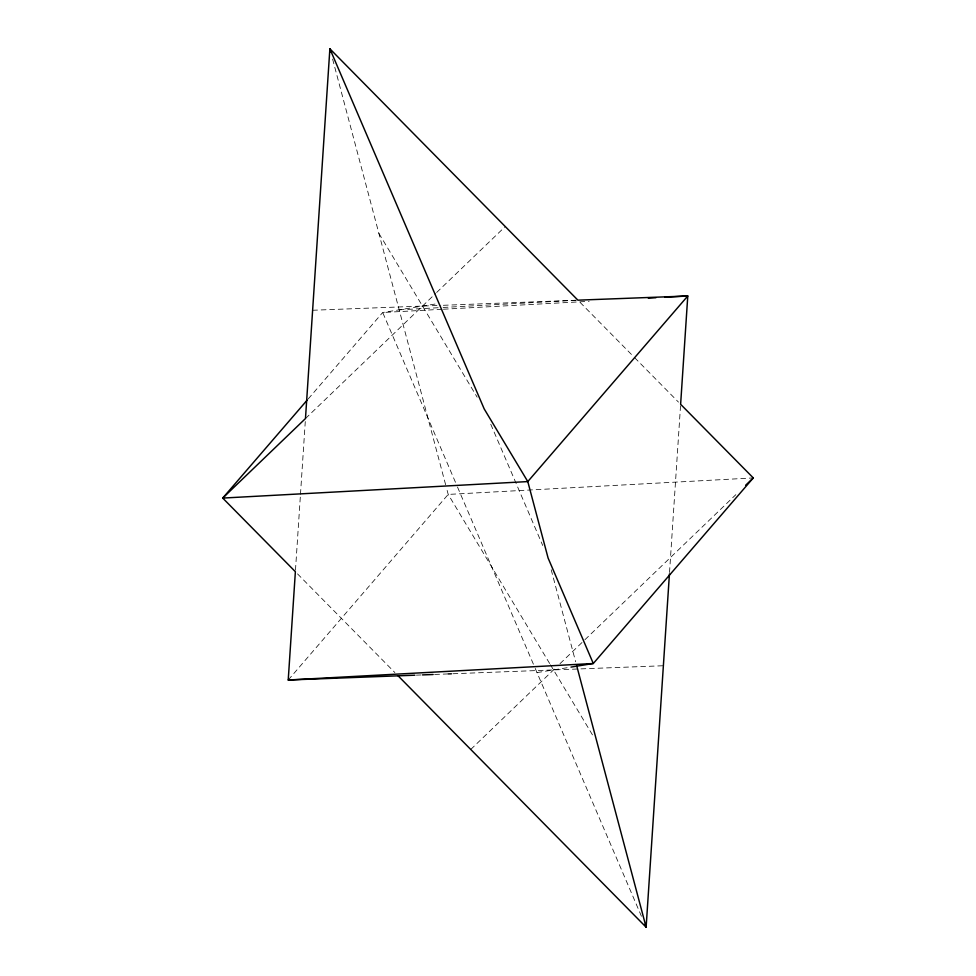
<?xml version="1.0" encoding="UTF-8"?>
<svg xmlns="http://www.w3.org/2000/svg" width="976" height="976" viewBox="0 0 976 976"><rect width="100%" height="100%" fill="white"/><g stroke="black" fill="none" stroke-linecap="round" stroke-linejoin="round"><path stroke-width="0.73" stroke-dasharray="4.88 3.66" d="M295.472 570.191L300.376 495.881M300.474 494.368L305.281 421.583M669.524 572.485L680.528 405.796M308.184 398.952L382.702 312.503L437.492 303.658M288.225 680.004L448.204 494.417L753.277 477.923M305.476 418.545L435.564 293.52M436.662 292.471L505.251 226.542M470.749 749.458L555.661 667.84M559.992 663.68L583.831 640.768M584.917 639.719L735.855 494.661M537.007 672.586L569.52 667.34M399.196 309.843L441.591 307.55M443.116 307.464L577.902 300.169L442.311 305.329M441.896 309.294L382.702 312.503L456.902 485.633M443.421 309.221L589.126 301.328M312.625 310.258L440.786 305.378M416.386 675.136L420.961 674.965M434.662 674.44L448.374 673.916M452.949 673.745L663.375 665.742M580.037 302.34L633.546 356.569M634.607 357.655L678.491 402.124M297.509 573.876L394.89 672.574M378.895 233.386L477.154 397.171M549.647 663.497L448.204 494.417L446.642 488.537M550.415 664.778L593.213 736.124M490.757 424.218L542.717 545.486M457.488 487.012L534.628 667.035M535.226 668.426L641.927 917.403M551.196 569.728L575.645 661.777M332.596 59.06L446.252 487.073"/><path stroke-width="1.46" d="M414.861 675.197L288.225 680.004L295.374 571.704L222.723 498.077L307.184 400.099M669.426 573.998L646.124 927.2L398.098 675.831M665.01 297.229L687.775 295.996L527.796 481.583L222.723 498.077L305.476 418.545L329.876 48.8L577.902 300.169L687.775 295.996L680.626 404.296L753.277 477.923L593.298 663.497L570.984 667.096M745.652 485.243L753.277 477.923M648.308 298.131L655.896 297.717M288.225 680.004L593.298 663.497L548.097 558.04L527.796 481.583L484.181 408.883L329.876 48.8L330.657 51.728M422.474 674.904L433.149 674.501M448.374 673.916L451.424 673.806M644.929 924.406L646.124 927.2L576.804 666.157"/></g></svg>
